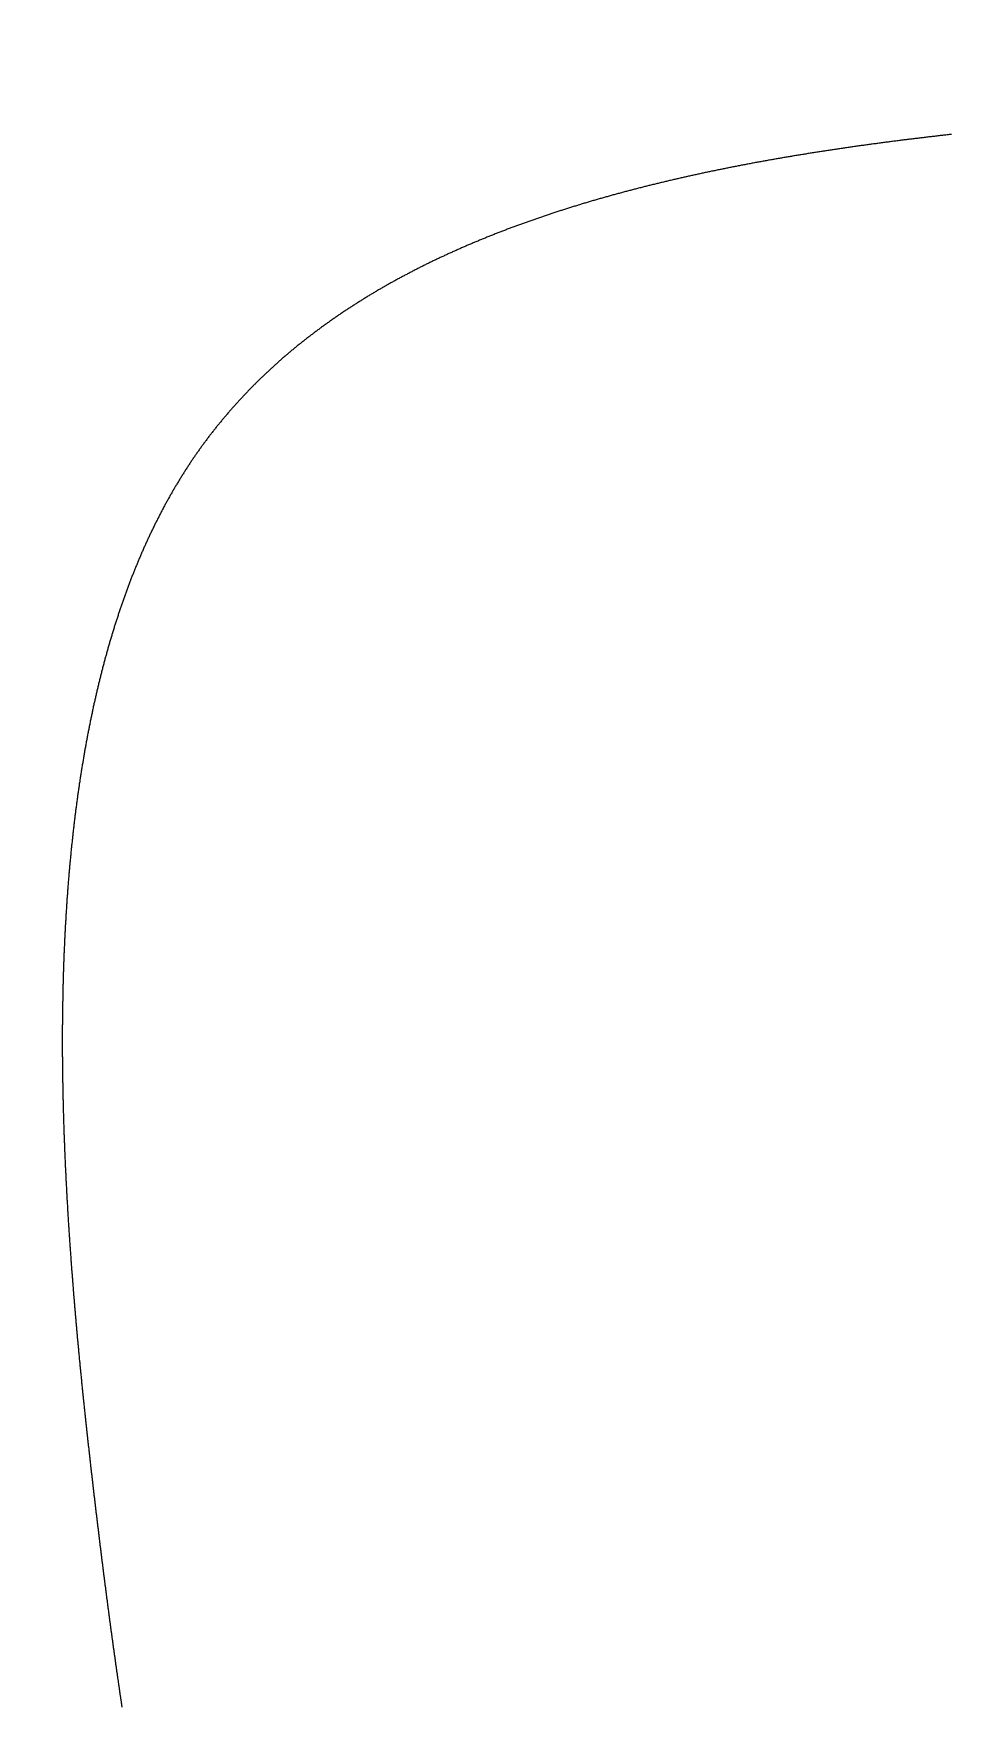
# Model space of a CAD drawing. Header units: millimetres. Extents: x 88 to 97873, y 32 to 55088.
# Drawn here: x 48838.118 to 48839.984, y 5110.769 to 5114.172 of the extents above; entities that cross this region are included whole.
import ezdxf

# ---------------------------------------------------------------- set-up
doc = ezdxf.new("R2010")
doc.units = ezdxf.units.MM
doc.header["$LTSCALE"] = 0.3

msp = doc.modelspace()

# ---------------------------------------------------------------- linework, layer by layer
msp.add_lwpolyline([(48839.9861, 5113.9664), (48839.9838, 5113.9661), (48839.9814, 5113.9659), (48839.9791, 5113.9656), (48839.9768, 5113.9653), (48839.9745, 5113.9651), (48839.9721, 5113.9648), (48839.9698, 5113.9646), (48839.9675, 5113.9643), (48839.9652, 5113.964), (48839.9629, 5113.9638), (48839.9606, 5113.9635), (48839.9582, 5113.9632), (48839.9559, 5113.963), (48839.9536, 5113.9627), (48839.9513, 5113.9624), (48839.949, 5113.9622), (48839.9467, 5113.9619), (48839.9443, 5113.9616), (48839.942, 5113.9614), (48839.9397, 5113.9611), (48839.9374, 5113.9608), (48839.9351, 5113.9606), (48839.9328, 5113.9603), (48839.9305, 5113.96), (48839.9282, 5113.9597), (48839.9258, 5113.9595), (48839.9235, 5113.9592), (48839.9212, 5113.9589), (48839.9189, 5113.9586), (48839.9166, 5113.9583), (48839.9143, 5113.9581), (48839.912, 5113.9578), (48839.9097, 5113.9575), (48839.9074, 5113.9572), (48839.9051, 5113.9569), (48839.9028, 5113.9567), (48839.9005, 5113.9564), (48839.8982, 5113.9561), (48839.8959, 5113.9558), (48839.8936, 5113.9555), (48839.8913, 5113.9552), (48839.889, 5113.955), (48839.8867, 5113.9547), (48839.8844, 5113.9544), (48839.8821, 5113.9541), (48839.8798, 5113.9538), (48839.8775, 5113.9535), (48839.8752, 5113.9532), (48839.8729, 5113.9529), (48839.8706, 5113.9526), (48839.8683, 5113.9523), (48839.866, 5113.952), (48839.8637, 5113.9517), (48839.8614, 5113.9515), (48839.8591, 5113.9512), (48839.8568, 5113.9509), (48839.8545, 5113.9506), (48839.8523, 5113.9503), (48839.85, 5113.95), (48839.8477, 5113.9497), (48839.8454, 5113.9494), (48839.8431, 5113.9491), (48839.8408, 5113.9487), (48839.8385, 5113.9484), (48839.8362, 5113.9481), (48839.834, 5113.9478), (48839.8317, 5113.9475), (48839.8294, 5113.9472), (48839.8271, 5113.9469), (48839.8248, 5113.9466), (48839.8225, 5113.9463), (48839.8203, 5113.946), (48839.818, 5113.9457), (48839.8157, 5113.9454), (48839.8134, 5113.945), (48839.8111, 5113.9447), (48839.8089, 5113.9444), (48839.8066, 5113.9441), (48839.8043, 5113.9438), (48839.802, 5113.9435), (48839.7998, 5113.9432), (48839.7975, 5113.9428), (48839.7952, 5113.9425), (48839.7929, 5113.9422), (48839.7907, 5113.9419), (48839.7884, 5113.9416), (48839.7861, 5113.9412), (48839.7838, 5113.9409), (48839.7816, 5113.9406), (48839.7793, 5113.9403), (48839.777, 5113.9399), (48839.7748, 5113.9396), (48839.7725, 5113.9393), (48839.7702, 5113.9389), (48839.768, 5113.9386), (48839.7657, 5113.9383), (48839.7635, 5113.938), (48839.7612, 5113.9376), (48839.7589, 5113.9373), (48839.7567, 5113.937), (48839.7544, 5113.9366), (48839.7521, 5113.9363), (48839.7499, 5113.9359), (48839.7476, 5113.9356), (48839.7454, 5113.9353), (48839.7431, 5113.9349), (48839.7409, 5113.9346), (48839.7386, 5113.9342), (48839.7363, 5113.9339), (48839.7341, 5113.9336), (48839.7318, 5113.9332), (48839.7296, 5113.9329), (48839.7273, 5113.9325), (48839.7251, 5113.9322), (48839.7228, 5113.9318), (48839.7206, 5113.9315), (48839.7183, 5113.9311), (48839.7161, 5113.9308), (48839.7138, 5113.9304), (48839.7116, 5113.9301), (48839.7093, 5113.9297), (48839.7071, 5113.9294), (48839.7049, 5113.929), (48839.7026, 5113.9287), (48839.7004, 5113.9283), (48839.6981, 5113.928), (48839.6959, 5113.9276), (48839.6937, 5113.9272), (48839.6914, 5113.9269), (48839.6892, 5113.9265), (48839.6869, 5113.9261), (48839.6847, 5113.9258), (48839.6825, 5113.9254), (48839.6802, 5113.9251), (48839.678, 5113.9247), (48839.6758, 5113.9243), (48839.6735, 5113.924), (48839.6713, 5113.9236), (48839.6691, 5113.9232), (48839.6668, 5113.9228), (48839.6646, 5113.9225), (48839.6624, 5113.9221), (48839.6602, 5113.9217), (48839.6579, 5113.9214), (48839.6557, 5113.921), (48839.6535, 5113.9206), (48839.6513, 5113.9202), (48839.649, 5113.9198), (48839.6468, 5113.9195), (48839.6446, 5113.9191), (48839.6424, 5113.9187), (48839.6401, 5113.9183), (48839.6379, 5113.9179), (48839.6357, 5113.9176), (48839.6335, 5113.9172), (48839.6313, 5113.9168), (48839.6291, 5113.9164), (48839.6268, 5113.916), (48839.6246, 5113.9156), (48839.6224, 5113.9152), (48839.6202, 5113.9148), (48839.618, 5113.9144), (48839.6158, 5113.9141), (48839.6136, 5113.9137), (48839.6114, 5113.9133), (48839.6092, 5113.9129), (48839.607, 5113.9125), (48839.6048, 5113.9121), (48839.6025, 5113.9117), (48839.6003, 5113.9113), (48839.5981, 5113.9109), (48839.5959, 5113.9105), (48839.5937, 5113.9101), (48839.5915, 5113.9097), (48839.5893, 5113.9093), (48839.5871, 5113.9089), (48839.5849, 5113.9084), (48839.5827, 5113.908), (48839.5805, 5113.9076), (48839.5784, 5113.9072), (48839.5762, 5113.9068), (48839.574, 5113.9064), (48839.5718, 5113.906), (48839.5696, 5113.9056), (48839.5674, 5113.9052), (48839.5652, 5113.9047), (48839.563, 5113.9043), (48839.5608, 5113.9039), (48839.5586, 5113.9035), (48839.5565, 5113.9031), (48839.5543, 5113.9026), (48839.5521, 5113.9022), (48839.5499, 5113.9018), (48839.5477, 5113.9014), (48839.5455, 5113.9009), (48839.5434, 5113.9005), (48839.5412, 5113.9001), (48839.539, 5113.8997), (48839.5368, 5113.8992), (48839.5347, 5113.8988), (48839.5325, 5113.8984), (48839.5303, 5113.8979), (48839.5281, 5113.8975), (48839.526, 5113.8971), (48839.5238, 5113.8966), (48839.5216, 5113.8962), (48839.5195, 5113.8957), (48839.5173, 5113.8953), (48839.5151, 5113.8949), (48839.513, 5113.8944), (48839.5108, 5113.894), (48839.5086, 5113.8935), (48839.5065, 5113.8931), (48839.5043, 5113.8926), (48839.5021, 5113.8922), (48839.5, 5113.8917), (48839.4978, 5113.8913), (48839.4957, 5113.8908), (48839.4935, 5113.8904), (48839.4914, 5113.8899), (48839.4892, 5113.8895), (48839.487, 5113.889), (48839.4849, 5113.8886), (48839.4827, 5113.8881), (48839.4806, 5113.8876), (48839.4784, 5113.8872), (48839.4763, 5113.8867), (48839.4741, 5113.8863), (48839.472, 5113.8858), (48839.4699, 5113.8853), (48839.4677, 5113.8849), (48839.4656, 5113.8844), (48839.4634, 5113.8839), (48839.4613, 5113.8835), (48839.4591, 5113.883), (48839.457, 5113.8825), (48839.4549, 5113.882), (48839.4527, 5113.8816), (48839.4506, 5113.8811), (48839.4485, 5113.8806), (48839.4463, 5113.8801), (48839.4442, 5113.8797), (48839.4421, 5113.8792), (48839.4399, 5113.8787), (48839.4378, 5113.8782), (48839.4357, 5113.8777), (48839.4336, 5113.8773), (48839.4314, 5113.8768), (48839.4293, 5113.8763), (48839.4272, 5113.8758), (48839.4251, 5113.8753), (48839.4229, 5113.8748), (48839.4208, 5113.8743), (48839.4187, 5113.8738), (48839.4166, 5113.8733), (48839.4145, 5113.8728), (48839.4123, 5113.8723), (48839.4102, 5113.8719), (48839.4081, 5113.8714), (48839.406, 5113.8709), (48839.4039, 5113.8704), (48839.4018, 5113.8698), (48839.3997, 5113.8693), (48839.3976, 5113.8688), (48839.3955, 5113.8683), (48839.3933, 5113.8678), (48839.3912, 5113.8673), (48839.3891, 5113.8668), (48839.387, 5113.8663), (48839.3849, 5113.8658), (48839.3828, 5113.8653), (48839.3807, 5113.8648), (48839.3786, 5113.8642), (48839.3765, 5113.8637), (48839.3744, 5113.8632), (48839.3724, 5113.8627), (48839.3703, 5113.8622), (48839.3682, 5113.8616), (48839.3661, 5113.8611), (48839.364, 5113.8606), (48839.3619, 5113.8601), (48839.3598, 5113.8595), (48839.3577, 5113.859), (48839.3556, 5113.8585), (48839.3536, 5113.858), (48839.3515, 5113.8574), (48839.3494, 5113.8569), (48839.3473, 5113.8564), (48839.3452, 5113.8558), (48839.3432, 5113.8553), (48839.3411, 5113.8548), (48839.339, 5113.8542), (48839.3369, 5113.8537), (48839.3349, 5113.8531), (48839.3328, 5113.8526), (48839.3307, 5113.852), (48839.3286, 5113.8515), (48839.3266, 5113.851), (48839.3245, 5113.8504), (48839.3224, 5113.8499), (48839.3204, 5113.8493), (48839.3183, 5113.8488), (48839.3162, 5113.8482), (48839.3142, 5113.8476), (48839.3121, 5113.8471), (48839.3101, 5113.8465), (48839.308, 5113.846), (48839.306, 5113.8454), (48839.3039, 5113.8449), (48839.3018, 5113.8443), (48839.2998, 5113.8437), (48839.2977, 5113.8432), (48839.2957, 5113.8426), (48839.2936, 5113.842), (48839.2916, 5113.8415), (48839.2895, 5113.8409), (48839.2875, 5113.8403), (48839.2855, 5113.8397), (48839.2834, 5113.8392), (48839.2814, 5113.8386), (48839.2793, 5113.838), (48839.2773, 5113.8374), (48839.2753, 5113.8369), (48839.2732, 5113.8363), (48839.2712, 5113.8357), (48839.2692, 5113.8351), (48839.2671, 5113.8345), (48839.2651, 5113.8339), (48839.2631, 5113.8334), (48839.261, 5113.8328), (48839.259, 5113.8322), (48839.257, 5113.8316), (48839.255, 5113.831), (48839.2529, 5113.8304), (48839.2509, 5113.8298), (48839.2489, 5113.8292), (48839.2469, 5113.8286), (48839.2449, 5113.828), (48839.2428, 5113.8274), (48839.2408, 5113.8268), (48839.2388, 5113.8262), (48839.2368, 5113.8256), (48839.2348, 5113.825), (48839.2328, 5113.8244), (48839.2308, 5113.8238), (48839.2288, 5113.8232), (48839.2267, 5113.8226), (48839.2247, 5113.8219), (48839.2227, 5113.8213), (48839.2207, 5113.8207), (48839.2187, 5113.8201), (48839.2167, 5113.8195), (48839.2147, 5113.8189), (48839.2127, 5113.8182), (48839.2107, 5113.8176), (48839.2087, 5113.817), (48839.2068, 5113.8164), (48839.2048, 5113.8157), (48839.2028, 5113.8151), (48839.2008, 5113.8145), (48839.1988, 5113.8138), (48839.1968, 5113.8132), (48839.1948, 5113.8126), (48839.1928, 5113.8119), (48839.1909, 5113.8113), (48839.1889, 5113.8107), (48839.1869, 5113.81), (48839.1849, 5113.8094), (48839.1829, 5113.8087), (48839.181, 5113.8081), (48839.179, 5113.8075), (48839.177, 5113.8068), (48839.1751, 5113.8062), (48839.1731, 5113.8055), (48839.1711, 5113.8049), (48839.1691, 5113.8042), (48839.1672, 5113.8035), (48839.1652, 5113.8029), (48839.1633, 5113.8022), (48839.1613, 5113.8016), (48839.1593, 5113.8009), (48839.1574, 5113.8003), (48839.1554, 5113.7996), (48839.1535, 5113.7989), (48839.1515, 5113.7983), (48839.1496, 5113.7976), (48839.1476, 5113.7969), (48839.1457, 5113.7963), (48839.1437, 5113.7956), (48839.1418, 5113.7949), (48839.1398, 5113.7942), (48839.1379, 5113.7936), (48839.1359, 5113.7929), (48839.134, 5113.7922), (48839.132, 5113.7915), (48839.1301, 5113.7908), (48839.1282, 5113.7902), (48839.1262, 5113.7895), (48839.1243, 5113.7888), (48839.1224, 5113.7881), (48839.1204, 5113.7874), (48839.1185, 5113.7867), (48839.1166, 5113.786), (48839.1147, 5113.7853), (48839.1127, 5113.7846), (48839.1108, 5113.7839), (48839.1089, 5113.7832), (48839.107, 5113.7825), (48839.105, 5113.7818), (48839.1031, 5113.7811), (48839.1012, 5113.7804), (48839.0993, 5113.7797), (48839.0974, 5113.779), (48839.0955, 5113.7783), (48839.0936, 5113.7776), (48839.0916, 5113.7769), (48839.0897, 5113.7762), (48839.0878, 5113.7755), (48839.0859, 5113.7748), (48839.084, 5113.774), (48839.0821, 5113.7733), (48839.0802, 5113.7726), (48839.0783, 5113.7719), (48839.0764, 5113.7711), (48839.0745, 5113.7704), (48839.0726, 5113.7697), (48839.0707, 5113.769), (48839.0689, 5113.7682), (48839.067, 5113.7675), (48839.0651, 5113.7668), (48839.0632, 5113.766), (48839.0613, 5113.7653), (48839.0594, 5113.7646), (48839.0575, 5113.7638), (48839.0557, 5113.7631), (48839.0538, 5113.7623), (48839.0519, 5113.7616), (48839.05, 5113.7609), (48839.0482, 5113.7601), (48839.0463, 5113.7594), (48839.0444, 5113.7586), (48839.0425, 5113.7579), (48839.0407, 5113.7571), (48839.0388, 5113.7563), (48839.0369, 5113.7556), (48839.0351, 5113.7548), (48839.0332, 5113.7541), (48839.0314, 5113.7533), (48839.0295, 5113.7525), (48839.0276, 5113.7518), (48839.0258, 5113.751), (48839.0239, 5113.7502), (48839.0221, 5113.7495), (48839.0202, 5113.7487), (48839.0184, 5113.7479), (48839.0165, 5113.7472), (48839.0147, 5113.7464), (48839.0128, 5113.7456), (48839.011, 5113.7448), (48839.0092, 5113.744), (48839.0073, 5113.7433), (48839.0055, 5113.7425), (48839.0036, 5113.7417), (48839.0018, 5113.7409), (48839, 5113.7401), (48838.9981, 5113.7393), (48838.9963, 5113.7385), (48838.9945, 5113.7377), (48838.9927, 5113.737), (48838.9908, 5113.7362), (48838.989, 5113.7354), (48838.9872, 5113.7346), (48838.9854, 5113.7338), (48838.9835, 5113.733), (48838.9817, 5113.7321), (48838.9799, 5113.7313), (48838.9781, 5113.7305), (48838.9763, 5113.7297), (48838.9745, 5113.7289), (48838.9727, 5113.7281), (48838.9709, 5113.7273), (48838.9691, 5113.7265), (48838.9672, 5113.7256), (48838.9654, 5113.7248), (48838.9636, 5113.724), (48838.9618, 5113.7232), (48838.96, 5113.7224), (48838.9583, 5113.7215), (48838.9565, 5113.7207), (48838.9547, 5113.7199), (48838.9529, 5113.719), (48838.9511, 5113.7182), (48838.9493, 5113.7174), (48838.9475, 5113.7165), (48838.9457, 5113.7157), (48838.9439, 5113.7149), (48838.9422, 5113.714), (48838.9404, 5113.7132), (48838.9386, 5113.7123), (48838.9368, 5113.7115), (48838.9351, 5113.7106), (48838.9333, 5113.7098), (48838.9315, 5113.7089), (48838.9297, 5113.7081), (48838.928, 5113.7072), (48838.9262, 5113.7064), (48838.9245, 5113.7055), (48838.9227, 5113.7047), (48838.9209, 5113.7038), (48838.9192, 5113.7029), (48838.9174, 5113.7021), (48838.9157, 5113.7012), (48838.9139, 5113.7003), (48838.9122, 5113.6995), (48838.9104, 5113.6986), (48838.9087, 5113.6977), (48838.9069, 5113.6968), (48838.9052, 5113.696), (48838.9034, 5113.6951), (48838.9017, 5113.6942), (48838.8999, 5113.6933), (48838.8982, 5113.6924), (48838.8965, 5113.6916), (48838.8947, 5113.6907), (48838.893, 5113.6898), (48838.8913, 5113.6889), (48838.8895, 5113.688), (48838.8878, 5113.6871), (48838.8861, 5113.6862), (48838.8844, 5113.6853), (48838.8826, 5113.6844), (48838.8809, 5113.6835), (48838.8792, 5113.6826), (48838.8775, 5113.6817), (48838.8758, 5113.6808), (48838.8741, 5113.6799), (48838.8723, 5113.679), (48838.8706, 5113.6781), (48838.8689, 5113.6771), (48838.8672, 5113.6762), (48838.8655, 5113.6753), (48838.8638, 5113.6744), (48838.8621, 5113.6735), (48838.8604, 5113.6725), (48838.8587, 5113.6716), (48838.857, 5113.6707), (48838.8553, 5113.6698), (48838.8536, 5113.6688), (48838.8519, 5113.6679), (48838.8503, 5113.667), (48838.8486, 5113.666), (48838.8469, 5113.6651), (48838.8452, 5113.6642), (48838.8435, 5113.6632), (48838.8418, 5113.6623), (48838.8402, 5113.6613), (48838.8385, 5113.6604), (48838.8368, 5113.6594), (48838.8351, 5113.6585), (48838.8335, 5113.6575), (48838.8318, 5113.6566), (48838.8301, 5113.6556), (48838.8285, 5113.6547), (48838.8268, 5113.6537), (48838.8252, 5113.6528), (48838.8235, 5113.6518), (48838.8218, 5113.6508), (48838.8202, 5113.6499), (48838.8185, 5113.6489), (48838.8169, 5113.6479), (48838.8152, 5113.6469), (48838.8136, 5113.646), (48838.8119, 5113.645), (48838.8103, 5113.644), (48838.8086, 5113.643), (48838.807, 5113.6421), (48838.8054, 5113.6411), (48838.8037, 5113.6401), (48838.8021, 5113.6391), (48838.8005, 5113.6381), (48838.7988, 5113.6371), (48838.7972, 5113.6361), (48838.7956, 5113.6351), (48838.7939, 5113.6342), (48838.7923, 5113.6332), (48838.7907, 5113.6322), (48838.7891, 5113.6312), (48838.7875, 5113.6302), (48838.7859, 5113.6291), (48838.7842, 5113.6281), (48838.7826, 5113.6271), (48838.781, 5113.6261), (48838.7794, 5113.6251), (48838.7778, 5113.6241), (48838.7762, 5113.6231), (48838.7746, 5113.6221), (48838.773, 5113.621), (48838.7714, 5113.62), (48838.7698, 5113.619), (48838.7682, 5113.618), (48838.7666, 5113.6169), (48838.765, 5113.6159), (48838.7634, 5113.6149), (48838.7618, 5113.6138), (48838.7603, 5113.6128), (48838.7587, 5113.6118), (48838.7571, 5113.6107), (48838.7555, 5113.6097), (48838.7539, 5113.6087), (48838.7524, 5113.6076), (48838.7508, 5113.6066), (48838.7492, 5113.6055), (48838.7476, 5113.6045), (48838.7461, 5113.6034), (48838.7445, 5113.6024), (48838.7429, 5113.6013), (48838.7414, 5113.6002), (48838.7398, 5113.5992), (48838.7383, 5113.5981), (48838.7367, 5113.5971), (48838.7352, 5113.596), (48838.7336, 5113.5949), (48838.7321, 5113.5939), (48838.7305, 5113.5928), (48838.729, 5113.5917), (48838.7274, 5113.5906), (48838.7259, 5113.5896), (48838.7243, 5113.5885), (48838.7228, 5113.5874), (48838.7213, 5113.5863), (48838.7197, 5113.5852), (48838.7182, 5113.5841), (48838.7167, 5113.583), (48838.7151, 5113.582), (48838.7136, 5113.5809), (48838.7121, 5113.5798), (48838.7106, 5113.5787), (48838.709, 5113.5776), (48838.7075, 5113.5765), (48838.706, 5113.5754), (48838.7045, 5113.5743), (48838.703, 5113.5732), (48838.7015, 5113.572), (48838.7, 5113.5709), (48838.6985, 5113.5698), (48838.697, 5113.5687), (48838.6955, 5113.5676), (48838.694, 5113.5665), (48838.6925, 5113.5654), (48838.691, 5113.5642), (48838.6895, 5113.5631), (48838.688, 5113.562), (48838.6865, 5113.5608), (48838.685, 5113.5597), (48838.6835, 5113.5586), (48838.682, 5113.5574), (48838.6806, 5113.5563), (48838.6791, 5113.5552), (48838.6776, 5113.554), (48838.6761, 5113.5529), (48838.6747, 5113.5517), (48838.6732, 5113.5506), (48838.6717, 5113.5494), (48838.6702, 5113.5483), (48838.6688, 5113.5471), (48838.6673, 5113.546), (48838.6659, 5113.5448), (48838.6644, 5113.5437), (48838.6629, 5113.5425), (48838.6615, 5113.5413), (48838.66, 5113.5402), (48838.6586, 5113.539), (48838.6571, 5113.5378), (48838.6557, 5113.5367), (48838.6543, 5113.5355), (48838.6528, 5113.5343), (48838.6514, 5113.5331), (48838.6499, 5113.532), (48838.6485, 5113.5308), (48838.6471, 5113.5296), (48838.6456, 5113.5284), (48838.6442, 5113.5272), (48838.6428, 5113.526), (48838.6414, 5113.5248), (48838.6399, 5113.5237), (48838.6385, 5113.5225), (48838.6371, 5113.5213), (48838.6357, 5113.5201), (48838.6343, 5113.5189), (48838.6328, 5113.5177), (48838.6314, 5113.5164), (48838.63, 5113.5152), (48838.6286, 5113.514), (48838.6272, 5113.5128), (48838.6258, 5113.5116), (48838.6244, 5113.5104), (48838.623, 5113.5092), (48838.6216, 5113.5079), (48838.6202, 5113.5067), (48838.6188, 5113.5055), (48838.6175, 5113.5043), (48838.6161, 5113.503), (48838.6147, 5113.5018), (48838.6133, 5113.5006), (48838.6119, 5113.4993), (48838.6106, 5113.4981), (48838.6092, 5113.4969), (48838.6078, 5113.4956), (48838.6064, 5113.4944), (48838.6051, 5113.4931), (48838.6037, 5113.4919), (48838.6023, 5113.4906), (48838.601, 5113.4894), (48838.5996, 5113.4881), (48838.5983, 5113.4869), (48838.5969, 5113.4856), (48838.5955, 5113.4843), (48838.5942, 5113.4831), (48838.5928, 5113.4818), (48838.5915, 5113.4805), (48838.5902, 5113.4793), (48838.5888, 5113.478), (48838.5875, 5113.4767), (48838.5861, 5113.4755), (48838.5848, 5113.4742), (48838.5835, 5113.4729), (48838.5821, 5113.4716), (48838.5808, 5113.4703), (48838.5795, 5113.469), (48838.5782, 5113.4678), (48838.5768, 5113.4665), (48838.5755, 5113.4652), (48838.5742, 5113.4639), (48838.5729, 5113.4626), (48838.5716, 5113.4613), (48838.5703, 5113.46), (48838.569, 5113.4587), (48838.5676, 5113.4574), (48838.5663, 5113.4561), (48838.565, 5113.4547), (48838.5637, 5113.4534), (48838.5624, 5113.4521), (48838.5611, 5113.4508), (48838.5599, 5113.4495), (48838.5586, 5113.4482), (48838.5573, 5113.4468), (48838.556, 5113.4455), (48838.5547, 5113.4442), (48838.5534, 5113.4428), (48838.5521, 5113.4415), (48838.5509, 5113.4402), (48838.5496, 5113.4388), (48838.5483, 5113.4375), (48838.5471, 5113.4362), (48838.5458, 5113.4348), (48838.5445, 5113.4335), (48838.5433, 5113.4321), (48838.542, 5113.4308), (48838.5407, 5113.4294), (48838.5395, 5113.4281), (48838.5382, 5113.4267), (48838.537, 5113.4253), (48838.5357, 5113.424), (48838.5345, 5113.4226), (48838.5332, 5113.4213), (48838.532, 5113.4199), (48838.5308, 5113.4185), (48838.5295, 5113.4171), (48838.5283, 5113.4158), (48838.527, 5113.4144), (48838.5258, 5113.413), (48838.5246, 5113.4116), (48838.5234, 5113.4103), (48838.5221, 5113.4089), (48838.5209, 5113.4075), (48838.5197, 5113.4061), (48838.5185, 5113.4047), (48838.5173, 5113.4033), (48838.5161, 5113.4019), (48838.5148, 5113.4005), (48838.5136, 5113.3991), (48838.5124, 5113.3977), (48838.5112, 5113.3963), (48838.51, 5113.3949), (48838.5088, 5113.3935), (48838.5076, 5113.3921), (48838.5064, 5113.3906), (48838.5053, 5113.3892), (48838.5041, 5113.3878), (48838.5029, 5113.3864), (48838.5017, 5113.385), (48838.5005, 5113.3835), (48838.4993, 5113.3821), (48838.4982, 5113.3807), (48838.497, 5113.3792), (48838.4958, 5113.3778), (48838.4946, 5113.3764), (48838.4935, 5113.3749), (48838.4923, 5113.3735), (48838.4912, 5113.372), (48838.49, 5113.3706), (48838.4888, 5113.3691), (48838.4877, 5113.3677), (48838.4865, 5113.3662), (48838.4854, 5113.3648), (48838.4842, 5113.3633), (48838.4831, 5113.3618), (48838.4819, 5113.3604), (48838.4808, 5113.3589), (48838.4797, 5113.3574), (48838.4785, 5113.356), (48838.4774, 5113.3545), (48838.4763, 5113.353), (48838.4751, 5113.3516), (48838.474, 5113.3501), (48838.4729, 5113.3486), (48838.4718, 5113.3471), (48838.4707, 5113.3456), (48838.4695, 5113.3441), (48838.4684, 5113.3426), (48838.4673, 5113.3411), (48838.4662, 5113.3396), (48838.4651, 5113.3381), (48838.464, 5113.3366), (48838.4629, 5113.3351), (48838.4618, 5113.3336), (48838.4607, 5113.3321), (48838.4596, 5113.3306), (48838.4585, 5113.3291), (48838.4574, 5113.3276), (48838.4563, 5113.3261), (48838.4553, 5113.3246), (48838.4542, 5113.323), (48838.4531, 5113.3215), (48838.452, 5113.32), (48838.4509, 5113.3184), (48838.4499, 5113.3169), (48838.4488, 5113.3154), (48838.4477, 5113.3138), (48838.4467, 5113.3123), (48838.4456, 5113.3108), (48838.4445, 5113.3092), (48838.4435, 5113.3077), (48838.4424, 5113.3061), (48838.4414, 5113.3046), (48838.4403, 5113.303), (48838.4393, 5113.3015), (48838.4382, 5113.2999), (48838.4372, 5113.2983), (48838.4362, 5113.2968), (48838.4351, 5113.2952), (48838.4341, 5113.2936), (48838.4331, 5113.2921), (48838.432, 5113.2905), (48838.431, 5113.2889), (48838.43, 5113.2874), (48838.429, 5113.2858), (48838.4279, 5113.2842), (48838.4269, 5113.2826), (48838.4259, 5113.281), (48838.4249, 5113.2794), (48838.4239, 5113.2778), (48838.4229, 5113.2762), (48838.4219, 5113.2747), (48838.4209, 5113.2731), (48838.4199, 5113.2715), (48838.4189, 5113.2698), (48838.4179, 5113.2682), (48838.4169, 5113.2666), (48838.4159, 5113.265), (48838.4149, 5113.2634), (48838.4139, 5113.2618), (48838.413, 5113.2602), (48838.412, 5113.2586), (48838.411, 5113.2569), (48838.41, 5113.2553), (48838.4091, 5113.2537), (48838.4081, 5113.2521), (48838.4071, 5113.2504), (48838.4062, 5113.2488), (48838.4052, 5113.2472), (48838.4042, 5113.2455), (48838.4033, 5113.2439), (48838.4023, 5113.2422), (48838.4014, 5113.2406), (48838.4004, 5113.2389), (48838.3995, 5113.2373), (48838.3985, 5113.2356), (48838.3976, 5113.234), (48838.3966, 5113.2323), (48838.3957, 5113.2307), (48838.3948, 5113.229), (48838.3938, 5113.2274), (48838.3929, 5113.2257), (48838.392, 5113.224), (48838.3911, 5113.2224), (48838.3901, 5113.2207), (48838.3892, 5113.219), (48838.3883, 5113.2173), (48838.3874, 5113.2157), (48838.3865, 5113.214), (48838.3856, 5113.2123), (48838.3846, 5113.2106), (48838.3837, 5113.2089), (48838.3828, 5113.2072), (48838.3819, 5113.2055), (48838.381, 5113.2038), (48838.3801, 5113.2021), (48838.3792, 5113.2005), (48838.3783, 5113.1988), (48838.3775, 5113.197), (48838.3766, 5113.1953), (48838.3757, 5113.1936), (48838.3748, 5113.1919), (48838.3739, 5113.1902), (48838.373, 5113.1885), (48838.3722, 5113.1868), (48838.3713, 5113.1851), (48838.3704, 5113.1834), (48838.3696, 5113.1816), (48838.3687, 5113.1799), (48838.3678, 5113.1782), (48838.367, 5113.1765), (48838.3661, 5113.1747), (48838.3652, 5113.173), (48838.3644, 5113.1713), (48838.3635, 5113.1695), (48838.3627, 5113.1678), (48838.3618, 5113.166), (48838.361, 5113.1643), (48838.3602, 5113.1626), (48838.3593, 5113.1608), (48838.3585, 5113.1591), (48838.3576, 5113.1573), (48838.3568, 5113.1556), (48838.356, 5113.1538), (48838.3551, 5113.152), (48838.3543, 5113.1503), (48838.3535, 5113.1485), (48838.3527, 5113.1468), (48838.3518, 5113.145), (48838.351, 5113.1432), (48838.3502, 5113.1415), (48838.3494, 5113.1397), (48838.3486, 5113.1379), (48838.3478, 5113.1361), (48838.347, 5113.1344), (48838.3462, 5113.1326), (48838.3454, 5113.1308), (48838.3446, 5113.129), (48838.3438, 5113.1272), (48838.343, 5113.1254), (48838.3422, 5113.1236), (48838.3414, 5113.1219), (48838.3406, 5113.1201), (48838.3398, 5113.1183), (48838.339, 5113.1165), (48838.3383, 5113.1147), (48838.3375, 5113.1129), (48838.3367, 5113.1111), (48838.3359, 5113.1093), (48838.3352, 5113.1075), (48838.3344, 5113.1056), (48838.3336, 5113.1038), (48838.3328, 5113.102), (48838.3321, 5113.1002), (48838.3313, 5113.0984), (48838.3306, 5113.0966), (48838.3298, 5113.0947), (48838.3291, 5113.0929), (48838.3283, 5113.0911), (48838.3276, 5113.0893), (48838.3268, 5113.0874), (48838.3261, 5113.0856), (48838.3253, 5113.0838), (48838.3246, 5113.0819), (48838.3238, 5113.0801), (48838.3231, 5113.0783), (48838.3224, 5113.0764), (48838.3216, 5113.0746), (48838.3209, 5113.0727), (48838.3202, 5113.0709), (48838.3194, 5113.069), (48838.3187, 5113.0672), (48838.318, 5113.0653), (48838.3173, 5113.0635), (48838.3166, 5113.0616), (48838.3158, 5113.0598), (48838.3151, 5113.0579), (48838.3144, 5113.0561), (48838.3137, 5113.0542), (48838.313, 5113.0523), (48838.3123, 5113.0505), (48838.3116, 5113.0486), (48838.3109, 5113.0467), (48838.3102, 5113.0448), (48838.3095, 5113.043), (48838.3088, 5113.0411), (48838.3081, 5113.0392), (48838.3074, 5113.0373), (48838.3067, 5113.0355), (48838.3061, 5113.0336), (48838.3054, 5113.0317), (48838.3047, 5113.0298), (48838.304, 5113.0279), (48838.3033, 5113.026), (48838.3027, 5113.0241), (48838.302, 5113.0222), (48838.3013, 5113.0203), (48838.3007, 5113.0184), (48838.3, 5113.0165), (48838.2993, 5113.0146), (48838.2987, 5113.0127), (48838.298, 5113.0108), (48838.2974, 5113.0089), (48838.2967, 5113.007), (48838.296, 5113.0051), (48838.2954, 5113.0032), (48838.2947, 5113.0013), (48838.2941, 5112.9994), (48838.2935, 5112.9975), (48838.2928, 5112.9955), (48838.2922, 5112.9936), (48838.2915, 5112.9917), (48838.2909, 5112.9898), (48838.2903, 5112.9879), (48838.2896, 5112.9859), (48838.289, 5112.984), (48838.2884, 5112.9821), (48838.2877, 5112.9801), (48838.2871, 5112.9782), (48838.2865, 5112.9763), (48838.2859, 5112.9743), (48838.2853, 5112.9724), (48838.2846, 5112.9704), (48838.284, 5112.9685), (48838.2834, 5112.9666), (48838.2828, 5112.9646), (48838.2822, 5112.9627), (48838.2816, 5112.9607), (48838.281, 5112.9588), (48838.2804, 5112.9568), (48838.2798, 5112.9549), (48838.2792, 5112.9529), (48838.2786, 5112.9509), (48838.278, 5112.949), (48838.2774, 5112.947), (48838.2768, 5112.9451), (48838.2762, 5112.9431), (48838.2757, 5112.9411), (48838.2751, 5112.9392), (48838.2745, 5112.9372), (48838.2739, 5112.9352), (48838.2733, 5112.9333), (48838.2728, 5112.9313), (48838.2722, 5112.9293), (48838.2716, 5112.9273), (48838.2711, 5112.9254), (48838.2705, 5112.9234), (48838.2699, 5112.9214), (48838.2694, 5112.9194), (48838.2688, 5112.9174), (48838.2682, 5112.9154), (48838.2677, 5112.9135), (48838.2671, 5112.9115), (48838.2666, 5112.9095), (48838.266, 5112.9075), (48838.2655, 5112.9055), (48838.2649, 5112.9035), (48838.2644, 5112.9015), (48838.2638, 5112.8995), (48838.2633, 5112.8975), (48838.2628, 5112.8955), (48838.2622, 5112.8935), (48838.2617, 5112.8915), (48838.2612, 5112.8895), (48838.2606, 5112.8875), (48838.2601, 5112.8855), (48838.2596, 5112.8834), (48838.259, 5112.8814), (48838.2585, 5112.8794), (48838.258, 5112.8774), (48838.2575, 5112.8754), (48838.257, 5112.8734), (48838.2564, 5112.8714), (48838.2559, 5112.8693), (48838.2554, 5112.8673), (48838.2549, 5112.8653), (48838.2544, 5112.8633), (48838.2539, 5112.8612), (48838.2534, 5112.8592), (48838.2529, 5112.8572), (48838.2524, 5112.8551), (48838.2519, 5112.8531), (48838.2514, 5112.8511), (48838.2509, 5112.849), (48838.2504, 5112.847), (48838.2499, 5112.845), (48838.2494, 5112.8429), (48838.2489, 5112.8409), (48838.2485, 5112.8388), (48838.248, 5112.8368), (48838.2475, 5112.8347), (48838.247, 5112.8327), (48838.2465, 5112.8306), (48838.2461, 5112.8286), (48838.2456, 5112.8265), (48838.2451, 5112.8245), (48838.2446, 5112.8224), (48838.2442, 5112.8204), (48838.2437, 5112.8183), (48838.2432, 5112.8163), (48838.2428, 5112.8142), (48838.2423, 5112.8121), (48838.2419, 5112.8101), (48838.2414, 5112.808), (48838.2409, 5112.806), (48838.2405, 5112.8039), (48838.24, 5112.8018), (48838.2396, 5112.7998), (48838.2391, 5112.7977), (48838.2387, 5112.7956), (48838.2383, 5112.7935), (48838.2378, 5112.7915), (48838.2374, 5112.7894), (48838.2369, 5112.7873), (48838.2365, 5112.7852), (48838.2361, 5112.7831), (48838.2356, 5112.7811), (48838.2352, 5112.779), (48838.2348, 5112.7769), (48838.2343, 5112.7748), (48838.2339, 5112.7727), (48838.2335, 5112.7706), (48838.2331, 5112.7685), (48838.2327, 5112.7665), (48838.2322, 5112.7644), (48838.2318, 5112.7623), (48838.2314, 5112.7602), (48838.231, 5112.7581), (48838.2306, 5112.756), (48838.2302, 5112.7539), (48838.2298, 5112.7518), (48838.2294, 5112.7497), (48838.2289, 5112.7476), (48838.2285, 5112.7455), (48838.2281, 5112.7434), (48838.2277, 5112.7413), (48838.2274, 5112.7392), (48838.227, 5112.7371), (48838.2266, 5112.7349), (48838.2262, 5112.7328), (48838.2258, 5112.7307), (48838.2254, 5112.7286), (48838.225, 5112.7265), (48838.2246, 5112.7244), (48838.2242, 5112.7223), (48838.2239, 5112.7201), (48838.2235, 5112.718), (48838.2231, 5112.7159), (48838.2227, 5112.7138), (48838.2224, 5112.7117), (48838.222, 5112.7095), (48838.2216, 5112.7074), (48838.2212, 5112.7053), (48838.2209, 5112.7032), (48838.2205, 5112.701), (48838.2201, 5112.6989), (48838.2198, 5112.6968), (48838.2194, 5112.6946), (48838.2191, 5112.6925), (48838.2187, 5112.6904), (48838.2184, 5112.6882), (48838.218, 5112.6861), (48838.2176, 5112.684), (48838.2173, 5112.6818), (48838.2169, 5112.6797), (48838.2166, 5112.6775), (48838.2163, 5112.6754), (48838.2159, 5112.6733), (48838.2156, 5112.6711), (48838.2152, 5112.669), (48838.2149, 5112.6668), (48838.2146, 5112.6647), (48838.2142, 5112.6625), (48838.2139, 5112.6604), (48838.2136, 5112.6582), (48838.2132, 5112.6561), (48838.2129, 5112.6539), (48838.2126, 5112.6518), (48838.2123, 5112.6496), (48838.2119, 5112.6475), (48838.2116, 5112.6453), (48838.2113, 5112.6431), (48838.211, 5112.641), (48838.2107, 5112.6388), (48838.2103, 5112.6367), (48838.21, 5112.6345), (48838.2097, 5112.6323), (48838.2094, 5112.6302), (48838.2091, 5112.628), (48838.2088, 5112.6258), (48838.2085, 5112.6237), (48838.2082, 5112.6215), (48838.2079, 5112.6193), (48838.2076, 5112.6172), (48838.2073, 5112.615), (48838.207, 5112.6128), (48838.2067, 5112.6106), (48838.2064, 5112.6085), (48838.2061, 5112.6063), (48838.2058, 5112.6041), (48838.2055, 5112.6019), (48838.2052, 5112.5997), (48838.205, 5112.5976), (48838.2047, 5112.5954), (48838.2044, 5112.5932), (48838.2041, 5112.591), (48838.2038, 5112.5888), (48838.2036, 5112.5867), (48838.2033, 5112.5845), (48838.203, 5112.5823), (48838.2027, 5112.5801), (48838.2025, 5112.5779), (48838.2022, 5112.5757), (48838.2019, 5112.5735), (48838.2017, 5112.5713), (48838.2014, 5112.5691), (48838.2011, 5112.5669), (48838.2009, 5112.5648), (48838.2006, 5112.5626), (48838.2004, 5112.5604), (48838.2001, 5112.5582), (48838.1998, 5112.556), (48838.1996, 5112.5538), (48838.1993, 5112.5516), (48838.1991, 5112.5494), (48838.1988, 5112.5472), (48838.1986, 5112.545), (48838.1983, 5112.5428), (48838.1981, 5112.5406), (48838.1979, 5112.5383), (48838.1976, 5112.5361), (48838.1974, 5112.5339), (48838.1971, 5112.5317), (48838.1969, 5112.5295), (48838.1967, 5112.5273), (48838.1964, 5112.5251), (48838.1962, 5112.5229), (48838.196, 5112.5207), (48838.1957, 5112.5185), (48838.1955, 5112.5163), (48838.1953, 5112.514), (48838.1951, 5112.5118), (48838.1948, 5112.5096), (48838.1946, 5112.5074), (48838.1944, 5112.5052), (48838.1942, 5112.503), (48838.194, 5112.5007), (48838.1938, 5112.4985), (48838.1935, 5112.4963), (48838.1933, 5112.4941), (48838.1931, 5112.4918), (48838.1929, 5112.4896), (48838.1927, 5112.4874), (48838.1925, 5112.4852), (48838.1923, 5112.4829), (48838.1921, 5112.4807), (48838.1919, 5112.4785), (48838.1917, 5112.4763), (48838.1915, 5112.474), (48838.1913, 5112.4718), (48838.1911, 5112.4696), (48838.1909, 5112.4673), (48838.1907, 5112.4651), (48838.1905, 5112.4629), (48838.1903, 5112.4607), (48838.1901, 5112.4584), (48838.19, 5112.4562), (48838.1898, 5112.4539), (48838.1896, 5112.4517), (48838.1894, 5112.4495), (48838.1892, 5112.4472), (48838.189, 5112.445), (48838.1889, 5112.4428), (48838.1887, 5112.4405), (48838.1885, 5112.4383), (48838.1883, 5112.436), (48838.1882, 5112.4338), (48838.188, 5112.4316), (48838.1878, 5112.4293), (48838.1877, 5112.4271), (48838.1875, 5112.4248), (48838.1873, 5112.4226), (48838.1872, 5112.4203), (48838.187, 5112.4181), (48838.1868, 5112.4158), (48838.1867, 5112.4136), (48838.1865, 5112.4113), (48838.1864, 5112.4091), (48838.1862, 5112.4068), (48838.186, 5112.4046), (48838.1859, 5112.4023), (48838.1857, 5112.4001), (48838.1856, 5112.3978), (48838.1854, 5112.3956), (48838.1853, 5112.3933), (48838.1852, 5112.3911), (48838.185, 5112.3888), (48838.1849, 5112.3866), (48838.1847, 5112.3843), (48838.1846, 5112.3821), (48838.1844, 5112.3798), (48838.1843, 5112.3775), (48838.1842, 5112.3753), (48838.184, 5112.373), (48838.1839, 5112.3708), (48838.1838, 5112.3685), (48838.1836, 5112.3662), (48838.1835, 5112.364), (48838.1834, 5112.3617), (48838.1833, 5112.3595), (48838.1831, 5112.3572), (48838.183, 5112.3549), (48838.1829, 5112.3527), (48838.1828, 5112.3504), (48838.1826, 5112.3481), (48838.1825, 5112.3459), (48838.1824, 5112.3436), (48838.1823, 5112.3413), (48838.1822, 5112.3391), (48838.1821, 5112.3368), (48838.1819, 5112.3345), (48838.1818, 5112.3323), (48838.1817, 5112.33), (48838.1816, 5112.3277), (48838.1815, 5112.3255), (48838.1814, 5112.3232), (48838.1813, 5112.3209), (48838.1812, 5112.3186), (48838.1811, 5112.3164), (48838.181, 5112.3141), (48838.1809, 5112.3118), (48838.1808, 5112.3095), (48838.1807, 5112.3073), (48838.1806, 5112.305), (48838.1805, 5112.3027), (48838.1804, 5112.3004), (48838.1803, 5112.2982), (48838.1802, 5112.2959), (48838.1801, 5112.2936), (48838.1801, 5112.2913), (48838.18, 5112.2891), (48838.1799, 5112.2868), (48838.1798, 5112.2845), (48838.1797, 5112.2822), (48838.1796, 5112.2799), (48838.1796, 5112.2777), (48838.1795, 5112.2754), (48838.1794, 5112.2731), (48838.1793, 5112.2708), (48838.1793, 5112.2685), (48838.1792, 5112.2663), (48838.1791, 5112.264), (48838.179, 5112.2617), (48838.179, 5112.2594), (48838.1789, 5112.2571), (48838.1788, 5112.2548), (48838.1788, 5112.2526), (48838.1787, 5112.2503), (48838.1786, 5112.248), (48838.1786, 5112.2457), (48838.1785, 5112.2434), (48838.1785, 5112.2411), (48838.1784, 5112.2388), (48838.1783, 5112.2366), (48838.1783, 5112.2343), (48838.1782, 5112.232), (48838.1782, 5112.2297), (48838.1781, 5112.2274), (48838.1781, 5112.2251), (48838.178, 5112.2228), (48838.178, 5112.2205), (48838.1779, 5112.2182), (48838.1779, 5112.216), (48838.1778, 5112.2137), (48838.1778, 5112.2114), (48838.1777, 5112.2091), (48838.1777, 5112.2068), (48838.1777, 5112.2045), (48838.1776, 5112.2022), (48838.1776, 5112.1999), (48838.1775, 5112.1976), (48838.1775, 5112.1953), (48838.1775, 5112.193), (48838.1774, 5112.1907), (48838.1774, 5112.1885), (48838.1774, 5112.1862), (48838.1773, 5112.1839), (48838.1773, 5112.1816), (48838.1773, 5112.1793), (48838.1773, 5112.177), (48838.1772, 5112.1747), (48838.1772, 5112.1724), (48838.1772, 5112.1701), (48838.1772, 5112.1678), (48838.1771, 5112.1655), (48838.1771, 5112.1632), (48838.1771, 5112.1609), (48838.1771, 5112.1586), (48838.1771, 5112.1563), (48838.177, 5112.154), (48838.177, 5112.1517), (48838.177, 5112.1494), (48838.177, 5112.1471), (48838.177, 5112.1448), (48838.177, 5112.1425), (48838.177, 5112.1402), (48838.177, 5112.1379), (48838.177, 5112.1356), (48838.177, 5112.1333), (48838.177, 5112.131), (48838.1769, 5112.1287), (48838.1769, 5112.1264), (48838.1769, 5112.1241), (48838.1769, 5112.1218), (48838.1769, 5112.1195), (48838.1769, 5112.1172), (48838.177, 5112.1149), (48838.177, 5112.1126), (48838.177, 5112.1103), (48838.177, 5112.108), (48838.177, 5112.1057), (48838.177, 5112.1034), (48838.177, 5112.1011), (48838.177, 5112.0988), (48838.177, 5112.0965), (48838.177, 5112.0942), (48838.177, 5112.0919), (48838.1771, 5112.0896), (48838.1771, 5112.0873), (48838.1771, 5112.085), (48838.1771, 5112.0827), (48838.1771, 5112.0804), (48838.1771, 5112.0781), (48838.1772, 5112.0758), (48838.1772, 5112.0735), (48838.1772, 5112.0712), (48838.1772, 5112.0689), (48838.1773, 5112.0666), (48838.1773, 5112.0643), (48838.1773, 5112.062), (48838.1773, 5112.0597), (48838.1774, 5112.0574), (48838.1774, 5112.0551), (48838.1774, 5112.0528), (48838.1775, 5112.0505), (48838.1775, 5112.0482), (48838.1775, 5112.0459), (48838.1776, 5112.0436), (48838.1776, 5112.0413), (48838.1776, 5112.039), (48838.1777, 5112.0367), (48838.1777, 5112.0344), (48838.1778, 5112.0321), (48838.1778, 5112.0298), (48838.1778, 5112.0275), (48838.1779, 5112.0252), (48838.1779, 5112.0229), (48838.178, 5112.0206), (48838.178, 5112.0183), (48838.1781, 5112.0159), (48838.1781, 5112.0136), (48838.1782, 5112.0113), (48838.1782, 5112.009), (48838.1783, 5112.0067), (48838.1783, 5112.0044), (48838.1784, 5112.0021), (48838.1784, 5111.9998), (48838.1785, 5111.9975), (48838.1785, 5111.9952), (48838.1786, 5111.9929), (48838.1787, 5111.9906), (48838.1787, 5111.9883), (48838.1788, 5111.986), (48838.1788, 5111.9837), (48838.1789, 5111.9814), (48838.179, 5111.9791), (48838.179, 5111.9768), (48838.1791, 5111.9745), (48838.1792, 5111.9722), (48838.1792, 5111.9699), (48838.1793, 5111.9676), (48838.1794, 5111.9653), (48838.1794, 5111.963), (48838.1795, 5111.9607), (48838.1796, 5111.9584), (48838.1796, 5111.9561), (48838.1797, 5111.9538), (48838.1798, 5111.9515), (48838.1799, 5111.9492), (48838.1799, 5111.9469), (48838.18, 5111.9446), (48838.1801, 5111.9423), (48838.1802, 5111.94), (48838.1802, 5111.9377), (48838.1803, 5111.9354), (48838.1804, 5111.9331), (48838.1805, 5111.9308), (48838.1806, 5111.9285), (48838.1807, 5111.9262), (48838.1807, 5111.9239), (48838.1808, 5111.9216), (48838.1809, 5111.9193), (48838.181, 5111.917), (48838.1811, 5111.9147), (48838.1812, 5111.9124), (48838.1813, 5111.9101), (48838.1814, 5111.9078), (48838.1814, 5111.9055), (48838.1815, 5111.9032), (48838.1816, 5111.9009), (48838.1817, 5111.8986), (48838.1818, 5111.8963), (48838.1819, 5111.894), (48838.182, 5111.8917), (48838.1821, 5111.8894), (48838.1822, 5111.8871), (48838.1823, 5111.8849), (48838.1824, 5111.8826), (48838.1825, 5111.8803), (48838.1826, 5111.878), (48838.1827, 5111.8757), (48838.1828, 5111.8734), (48838.1829, 5111.8711), (48838.183, 5111.8688), (48838.1831, 5111.8665), (48838.1832, 5111.8642), (48838.1833, 5111.8619), (48838.1834, 5111.8596), (48838.1836, 5111.8573), (48838.1837, 5111.855), (48838.1838, 5111.8527), (48838.1839, 5111.8505), (48838.184, 5111.8482), (48838.1841, 5111.8459), (48838.1842, 5111.8436), (48838.1843, 5111.8413), (48838.1844, 5111.839), (48838.1846, 5111.8367), (48838.1847, 5111.8344), (48838.1848, 5111.8321), (48838.1849, 5111.8299), (48838.185, 5111.8276), (48838.1852, 5111.8253), (48838.1853, 5111.823), (48838.1854, 5111.8207), (48838.1855, 5111.8184), (48838.1856, 5111.8161), (48838.1858, 5111.8138), (48838.1859, 5111.8116), (48838.186, 5111.8093), (48838.1861, 5111.807), (48838.1863, 5111.8047), (48838.1864, 5111.8024), (48838.1865, 5111.8001), (48838.1867, 5111.7979), (48838.1868, 5111.7956), (48838.1869, 5111.7933), (48838.187, 5111.791), (48838.1872, 5111.7887), (48838.1873, 5111.7865), (48838.1874, 5111.7842), (48838.1876, 5111.7819), (48838.1877, 5111.7796), (48838.1878, 5111.7773), (48838.188, 5111.7751), (48838.1881, 5111.7728), (48838.1883, 5111.7705), (48838.1884, 5111.7682), (48838.1885, 5111.7659), (48838.1887, 5111.7637), (48838.1888, 5111.7614), (48838.1889, 5111.7591), (48838.1891, 5111.7568), (48838.1892, 5111.7546), (48838.1894, 5111.7523), (48838.1895, 5111.75), (48838.1897, 5111.7477), (48838.1898, 5111.7455), (48838.19, 5111.7432), (48838.1901, 5111.7409), (48838.1902, 5111.7387), (48838.1904, 5111.7364), (48838.1905, 5111.7341), (48838.1907, 5111.7318), (48838.1908, 5111.7296), (48838.191, 5111.7273), (48838.1911, 5111.725), (48838.1913, 5111.7228), (48838.1914, 5111.7205), (48838.1916, 5111.7182), (48838.1918, 5111.716), (48838.1919, 5111.7137), (48838.1921, 5111.7114), (48838.1922, 5111.7092), (48838.1924, 5111.7069), (48838.1925, 5111.7046), (48838.1927, 5111.7024), (48838.1928, 5111.7001), (48838.193, 5111.6979), (48838.1932, 5111.6956), (48838.1933, 5111.6933), (48838.1935, 5111.6911), (48838.1936, 5111.6888), (48838.1938, 5111.6866), (48838.194, 5111.6843), (48838.1941, 5111.682), (48838.1943, 5111.6798), (48838.1945, 5111.6775), (48838.1946, 5111.6753), (48838.1948, 5111.673), (48838.195, 5111.6708), (48838.1951, 5111.6685), (48838.1953, 5111.6663), (48838.1955, 5111.664), (48838.1956, 5111.6617), (48838.1958, 5111.6595), (48838.196, 5111.6572), (48838.1961, 5111.655), (48838.1963, 5111.6527), (48838.1965, 5111.6505), (48838.1967, 5111.6482), (48838.1968, 5111.646), (48838.197, 5111.6438), (48838.1972, 5111.6415), (48838.1974, 5111.6393), (48838.1975, 5111.637), (48838.1977, 5111.6348), (48838.1979, 5111.6325), (48838.1981, 5111.6303), (48838.1982, 5111.628), (48838.1984, 5111.6258), (48838.1986, 5111.6236), (48838.1988, 5111.6213), (48838.1989, 5111.6191), (48838.1991, 5111.6168), (48838.1993, 5111.6146), (48838.1995, 5111.6124), (48838.1997, 5111.6101), (48838.1998, 5111.6079), (48838.2, 5111.6057), (48838.2002, 5111.6034), (48838.2004, 5111.6012), (48838.2006, 5111.599), (48838.2008, 5111.5967), (48838.201, 5111.5945), (48838.2011, 5111.5923), (48838.2013, 5111.59), (48838.2015, 5111.5878), (48838.2017, 5111.5856), (48838.2019, 5111.5833), (48838.2021, 5111.5811), (48838.2023, 5111.5789), (48838.2025, 5111.5767), (48838.2026, 5111.5744), (48838.2028, 5111.5722), (48838.203, 5111.57), (48838.2032, 5111.5678), (48838.2034, 5111.5655), (48838.2036, 5111.5633), (48838.2038, 5111.5611), (48838.204, 5111.5589), (48838.2042, 5111.5567), (48838.2044, 5111.5545), (48838.2046, 5111.5522), (48838.2048, 5111.55), (48838.205, 5111.5478), (48838.2052, 5111.5456), (48838.2053, 5111.5434), (48838.2055, 5111.5412), (48838.2057, 5111.539), (48838.2059, 5111.5367), (48838.2061, 5111.5345), (48838.2063, 5111.5323), (48838.2065, 5111.5301), (48838.2067, 5111.5279), (48838.2069, 5111.5257), (48838.2071, 5111.5235), (48838.2073, 5111.5213), (48838.2075, 5111.5191), (48838.2077, 5111.5169), (48838.2079, 5111.5147), (48838.2081, 5111.5125), (48838.2083, 5111.5103), (48838.2085, 5111.5081), (48838.2088, 5111.5059), (48838.209, 5111.5037), (48838.2092, 5111.5015), (48838.2094, 5111.4993), (48838.2096, 5111.4971), (48838.2098, 5111.4949), (48838.21, 5111.4927), (48838.2102, 5111.4905), (48838.2104, 5111.4883), (48838.2106, 5111.4861), (48838.2108, 5111.4839), (48838.211, 5111.4818), (48838.2112, 5111.4796), (48838.2114, 5111.4774), (48838.2116, 5111.4752), (48838.2119, 5111.473), (48838.2121, 5111.4708), (48838.2123, 5111.4686), (48838.2125, 5111.4665), (48838.2127, 5111.4643), (48838.2129, 5111.4621), (48838.2131, 5111.4599), (48838.2133, 5111.4577), (48838.2135, 5111.4556), (48838.2138, 5111.4534), (48838.214, 5111.4512), (48838.2142, 5111.449), (48838.2144, 5111.4469), (48838.2146, 5111.4447), (48838.2148, 5111.4425), (48838.215, 5111.4404), (48838.2153, 5111.4382), (48838.2155, 5111.436), (48838.2157, 5111.4338), (48838.2159, 5111.4317), (48838.2161, 5111.4295), (48838.2163, 5111.4274), (48838.2166, 5111.4252), (48838.2168, 5111.423), (48838.217, 5111.4209), (48838.2172, 5111.4187), (48838.2174, 5111.4166), (48838.2177, 5111.4144), (48838.2179, 5111.4122), (48838.2181, 5111.4101), (48838.2183, 5111.4079), (48838.2185, 5111.4058), (48838.2188, 5111.4036), (48838.219, 5111.4015), (48838.2192, 5111.3993), (48838.2194, 5111.3972), (48838.2196, 5111.395), (48838.2199, 5111.3929), (48838.2201, 5111.3907), (48838.2203, 5111.3886), (48838.2205, 5111.3864), (48838.2208, 5111.3843), (48838.221, 5111.3822), (48838.2212, 5111.38), (48838.2214, 5111.3779), (48838.2217, 5111.3757), (48838.2219, 5111.3736), (48838.2221, 5111.3715), (48838.2223, 5111.3693), (48838.2226, 5111.3672), (48838.2228, 5111.3651), (48838.223, 5111.3629), (48838.2232, 5111.3608), (48838.2235, 5111.3587), (48838.2237, 5111.3566), (48838.2239, 5111.3544), (48838.2241, 5111.3523), (48838.2244, 5111.3502), (48838.2246, 5111.3481), (48838.2248, 5111.3459), (48838.225, 5111.3438), (48838.2253, 5111.3417), (48838.2255, 5111.3396), (48838.2257, 5111.3375), (48838.226, 5111.3354), (48838.2262, 5111.3332), (48838.2264, 5111.3311), (48838.2266, 5111.329), (48838.2269, 5111.3269), (48838.2271, 5111.3248), (48838.2273, 5111.3227), (48838.2276, 5111.3206), (48838.2278, 5111.3185), (48838.228, 5111.3164), (48838.2283, 5111.3143), (48838.2285, 5111.3122), (48838.2287, 5111.3101), (48838.229, 5111.308), (48838.2292, 5111.3059), (48838.2294, 5111.3038), (48838.2297, 5111.3017), (48838.2299, 5111.2996), (48838.2301, 5111.2975), (48838.2303, 5111.2954), (48838.2306, 5111.2933), (48838.2308, 5111.2912), (48838.231, 5111.2891), (48838.2313, 5111.287), (48838.2315, 5111.285), (48838.2317, 5111.2829), (48838.232, 5111.2808), (48838.2322, 5111.2787), (48838.2325, 5111.2766), (48838.2327, 5111.2745), (48838.2329, 5111.2725), (48838.2332, 5111.2704), (48838.2334, 5111.2683), (48838.2336, 5111.2662), (48838.2339, 5111.2642), (48838.2341, 5111.2621), (48838.2343, 5111.26), (48838.2346, 5111.258), (48838.2348, 5111.2559), (48838.235, 5111.2538), (48838.2353, 5111.2518), (48838.2355, 5111.2497), (48838.2357, 5111.2476), (48838.236, 5111.2456), (48838.2362, 5111.2435), (48838.2365, 5111.2415), (48838.2367, 5111.2394), (48838.2369, 5111.2374), (48838.2372, 5111.2353), (48838.2374, 5111.2333), (48838.2376, 5111.2312), (48838.2379, 5111.2292), (48838.2381, 5111.2271), (48838.2383, 5111.2251), (48838.2386, 5111.223), (48838.2388, 5111.221), (48838.2391, 5111.2189), (48838.2393, 5111.2169), (48838.2395, 5111.2149), (48838.2398, 5111.2128), (48838.24, 5111.2108), (48838.2402, 5111.2088), (48838.2405, 5111.2067), (48838.2407, 5111.2047), (48838.241, 5111.2027), (48838.2412, 5111.2006), (48838.2414, 5111.1986), (48838.2417, 5111.1966), (48838.2419, 5111.1946), (48838.2422, 5111.1925), (48838.2424, 5111.1905), (48838.2426, 5111.1885), (48838.2429, 5111.1865), (48838.2431, 5111.1845), (48838.2433, 5111.1824), (48838.2436, 5111.1804), (48838.2438, 5111.1784), (48838.2441, 5111.1764), (48838.2443, 5111.1744), (48838.2445, 5111.1724), (48838.2448, 5111.1704), (48838.245, 5111.1684), (48838.2453, 5111.1664), (48838.2455, 5111.1644), (48838.2457, 5111.1624), (48838.246, 5111.1604), (48838.2462, 5111.1584), (48838.2464, 5111.1564), (48838.2467, 5111.1544), (48838.2469, 5111.1524), (48838.2472, 5111.1504), (48838.2474, 5111.1484), (48838.2476, 5111.1464), (48838.2479, 5111.1444), (48838.2481, 5111.1424), (48838.2484, 5111.1405), (48838.2486, 5111.1385), (48838.2488, 5111.1365), (48838.2491, 5111.1345), (48838.2493, 5111.1325), (48838.2496, 5111.1306), (48838.2498, 5111.1286), (48838.25, 5111.1266), (48838.2503, 5111.1246), (48838.2505, 5111.1227), (48838.2508, 5111.1207), (48838.251, 5111.1187), (48838.2512, 5111.1168), (48838.2515, 5111.1148), (48838.2517, 5111.1128), (48838.252, 5111.1109), (48838.2522, 5111.1089), (48838.2524, 5111.107), (48838.2527, 5111.105), (48838.2529, 5111.103), (48838.2532, 5111.1011), (48838.2534, 5111.0991), (48838.2536, 5111.0972), (48838.2539, 5111.0952), (48838.2541, 5111.0933), (48838.2544, 5111.0913), (48838.2546, 5111.0894), (48838.2548, 5111.0874), (48838.2551, 5111.0855), (48838.2553, 5111.0835), (48838.2556, 5111.0816), (48838.2558, 5111.0797), (48838.256, 5111.0777), (48838.2563, 5111.0758), (48838.2565, 5111.0739), (48838.2568, 5111.0719), (48838.257, 5111.07), (48838.2572, 5111.0681), (48838.2575, 5111.0661), (48838.2577, 5111.0642), (48838.258, 5111.0623), (48838.2582, 5111.0604), (48838.2585, 5111.0584), (48838.2587, 5111.0565), (48838.2589, 5111.0546), (48838.2592, 5111.0527), (48838.2594, 5111.0507), (48838.2597, 5111.0488), (48838.2599, 5111.0469), (48838.2601, 5111.045), (48838.2604, 5111.0431), (48838.2606, 5111.0412), (48838.2609, 5111.0393), (48838.2611, 5111.0374), (48838.2614, 5111.0354), (48838.2616, 5111.0335), (48838.2618, 5111.0316), (48838.2621, 5111.0297), (48838.2623, 5111.0278), (48838.2626, 5111.0259), (48838.2628, 5111.024), (48838.2631, 5111.0221), (48838.2633, 5111.0202), (48838.2635, 5111.0183), (48838.2638, 5111.0165), (48838.264, 5111.0146), (48838.2643, 5111.0127), (48838.2645, 5111.0108), (48838.2648, 5111.0089), (48838.265, 5111.007), (48838.2652, 5111.0051), (48838.2655, 5111.0032), (48838.2657, 5111.0014), (48838.266, 5110.9995), (48838.2662, 5110.9976), (48838.2665, 5110.9957), (48838.2667, 5110.9938), (48838.267, 5110.992), (48838.2672, 5110.9901), (48838.2674, 5110.9882), (48838.2677, 5110.9863), (48838.2679, 5110.9845), (48838.2682, 5110.9826), (48838.2684, 5110.9807), (48838.2687, 5110.9789), (48838.2689, 5110.977), (48838.2692, 5110.9751), (48838.2694, 5110.9733), (48838.2696, 5110.9714), (48838.2699, 5110.9696), (48838.2701, 5110.9677), (48838.2704, 5110.9658), (48838.2706, 5110.964), (48838.2709, 5110.9621), (48838.2711, 5110.9603), (48838.2714, 5110.9584), (48838.2716, 5110.9566), (48838.2718, 5110.9547), (48838.2721, 5110.9529), (48838.2723, 5110.951), (48838.2726, 5110.9492), (48838.2728, 5110.9473), (48838.2731, 5110.9455), (48838.2733, 5110.9437), (48838.2736, 5110.9418), (48838.2738, 5110.94), (48838.2741, 5110.9381), (48838.2743, 5110.9363), (48838.2746, 5110.9345), (48838.2748, 5110.9326), (48838.275, 5110.9308), (48838.2753, 5110.929), (48838.2755, 5110.9271), (48838.2758, 5110.9253), (48838.276, 5110.9235), (48838.2763, 5110.9217), (48838.2765, 5110.9198), (48838.2768, 5110.918), (48838.277, 5110.9162), (48838.2773, 5110.9144), (48838.2775, 5110.9126), (48838.2778, 5110.9107), (48838.278, 5110.9089), (48838.2783, 5110.9071), (48838.2785, 5110.9053), (48838.2788, 5110.9035), (48838.279, 5110.9017), (48838.2793, 5110.8999), (48838.2795, 5110.8981), (48838.2798, 5110.8962), (48838.28, 5110.8944), (48838.2802, 5110.8926), (48838.2805, 5110.8908), (48838.2807, 5110.889), (48838.281, 5110.8872), (48838.2812, 5110.8854), (48838.2815, 5110.8836), (48838.2817, 5110.8818), (48838.282, 5110.88), (48838.2822, 5110.8782), (48838.2825, 5110.8764), (48838.2827, 5110.8747), (48838.283, 5110.8729), (48838.2832, 5110.8711), (48838.2835, 5110.8693), (48838.2837, 5110.8675), (48838.284, 5110.8657), (48838.2842, 5110.8639), (48838.2845, 5110.8621), (48838.2847, 5110.8604), (48838.285, 5110.8586), (48838.2852, 5110.8568), (48838.2855, 5110.855), (48838.2857, 5110.8532), (48838.286, 5110.8515), (48838.2862, 5110.8497), (48838.2865, 5110.8479), (48838.2867, 5110.8461), (48838.287, 5110.8444), (48838.2872, 5110.8426), (48838.2875, 5110.8408), (48838.2877, 5110.8391), (48838.288, 5110.8373), (48838.2883, 5110.8355), (48838.2885, 5110.8338), (48838.2888, 5110.832), (48838.289, 5110.8303), (48838.2893, 5110.8285), (48838.2895, 5110.8267), (48838.2898, 5110.825), (48838.29, 5110.8232), (48838.2903, 5110.8215), (48838.2905, 5110.8197), (48838.2908, 5110.818), (48838.291, 5110.8162), (48838.2913, 5110.8145), (48838.2915, 5110.8127), (48838.2918, 5110.811), (48838.292, 5110.8092), (48838.2923, 5110.8075), (48838.2925, 5110.8057), (48838.2928, 5110.804), (48838.2931, 5110.8022), (48838.2933, 5110.8005), (48838.2936, 5110.7988), (48838.2938, 5110.797), (48838.2941, 5110.7953), (48838.2943, 5110.7935), (48838.2946, 5110.7918), (48838.2948, 5110.7901), (48838.2951, 5110.7883), (48838.2953, 5110.7866), (48838.2956, 5110.7849), (48838.2959, 5110.7832), (48838.2961, 5110.7814), (48838.2964, 5110.7797), (48838.2966, 5110.778), (48838.2969, 5110.7762), (48838.2971, 5110.7745), (48838.2974, 5110.7728), (48838.2976, 5110.7711), (48838.2979, 5110.7694), (48838.2982, 5110.7676)])
for radius in [18.5479, 14.363, 11.4141]:
    msp.add_circle((48842.7946, 5118.9657), radius)

doc.saveas('drawing.dxf')
